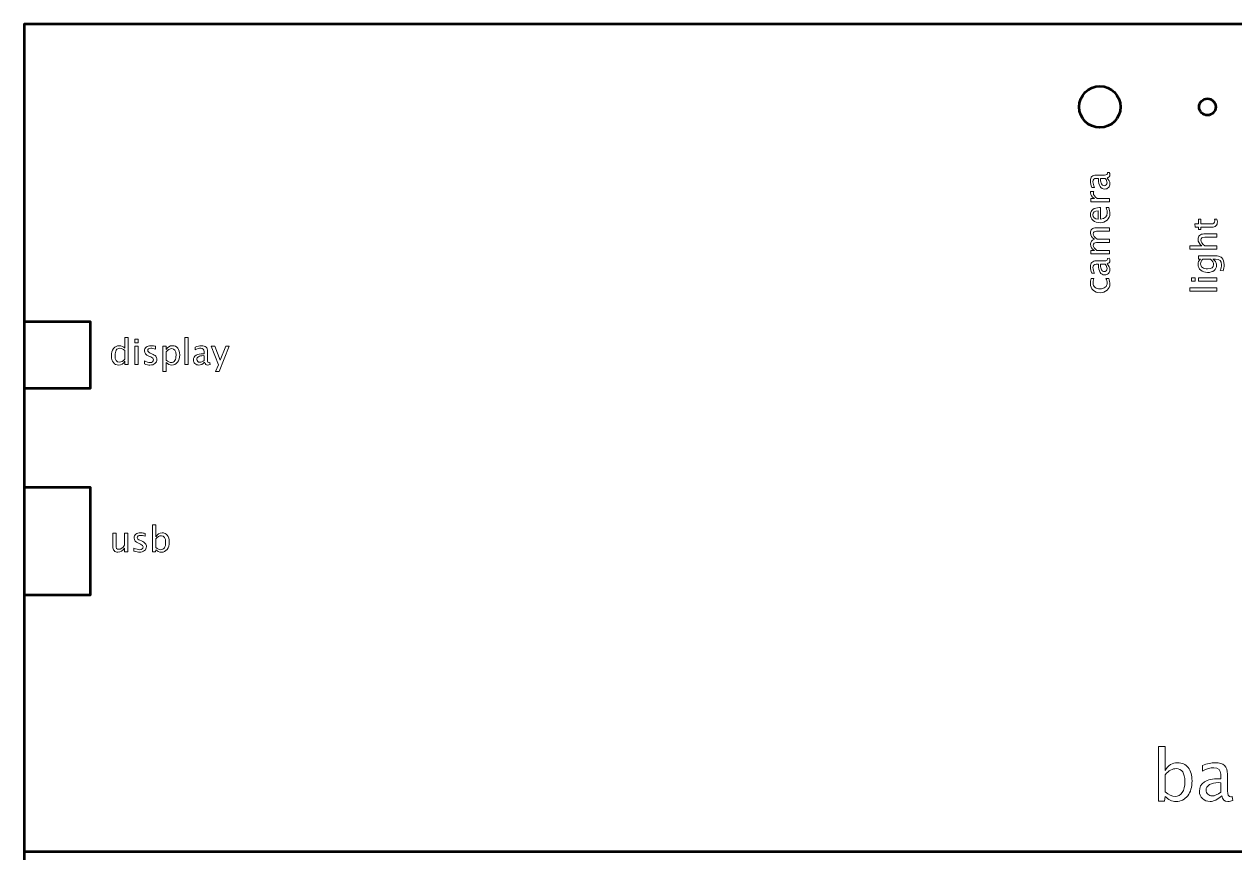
# Model space of a CAD drawing. Header units: centimetres. Extents: x -69 to 69, y -115 to 104.
# Drawn here: x 30.4 to 45.03, y -14.97 to -4.95 of the extents above; entities that cross this region are included whole.
import ezdxf

# ---------------------------------------------------------------- set-up
doc = ezdxf.new("R2010")
doc.units = ezdxf.units.CM
doc.header["$MEASUREMENT"] = 0
doc.layers.add('Layer 1', color=7, linetype='Continuous')

msp = doc.modelspace()

# ---------------------------------------------------------------- linework, layer by layer
at = {"layer": 'Layer 1', "color": 30, "lineweight": 53}
for points in [[(30.4, -25.05), (59.6, -25.05), (59.6, -4.95), (30.4, -4.95), (30.4, -25.05)], [(30.4, -9.35), (31.2, -9.35), (31.2, -8.55), (30.4, -8.55), (30.4, -9.35)], [(30.4, -11.85001), (31.2, -11.85001), (31.2, -10.55001), (30.4, -10.55001), (30.4, -11.85001)]]:
    msp.add_lwpolyline(points, close=True, dxfattribs=at)
for centre, major_axis in [((43.4, -5.95), (0, 0.25)), ((44.7, -5.95), (0, 0.1))]:
    msp.add_ellipse(centre, major_axis=major_axis, ratio=1, dxfattribs=at)
at = {"layer": 'Layer 1', "color": 30, "lineweight": 9}
for points, knots in [([(43.4872, -6.80778), (43.50963, -6.83219), (43.52085, -6.85569), (43.52085, -6.87827), (43.52085, -6.87827), (43.52085, -6.89682), (43.51506, -6.91227), (43.50342, -6.92448), (43.50342, -6.92448), (43.49178, -6.93676), (43.47711, -6.94289), (43.4594, -6.94289), (43.4594, -6.94289), (43.43491, -6.94289), (43.41608, -6.93259), (43.40295, -6.91199), (43.40295, -6.91199), (43.38983, -6.89139), (43.38327, -6.86183), (43.38327, -6.8233), (43.38327, -6.8233), (43.38327, -6.8233), (43.38327, -6.81378), (43.38327, -6.81378), (43.38327, -6.81378), (43.38327, -6.81378), (43.35625, -6.81378), (43.35625, -6.81378), (43.35625, -6.81378), (43.33021, -6.81378), (43.31723, -6.82732), (43.31723, -6.85449), (43.31723, -6.85449), (43.31723, -6.87551), (43.32386, -6.89851), (43.33712, -6.92342), (43.33712, -6.92342), (43.33712, -6.92342), (43.30368, -6.92342), (43.30368, -6.92342), (43.30368, -6.92342), (43.29239, -6.89604), (43.28675, -6.87022), (43.28675, -6.84602), (43.28675, -6.84602), (43.28675, -6.82112), (43.29239, -6.8027), (43.30375, -6.79092), (43.30375, -6.79092), (43.31511, -6.77906), (43.33261, -6.77314), (43.35625, -6.77314), (43.35625, -6.77314), (43.35625, -6.77314), (43.45763, -6.77314), (43.45763, -6.77314), (43.45763, -6.77314), (43.48085, -6.77314), (43.49249, -6.76601), (43.49249, -6.75169), (43.49249, -6.75169), (43.49249, -6.74993), (43.4922, -6.74732), (43.49164, -6.74386), (43.49164, -6.74386), (43.49164, -6.74386), (43.51422, -6.74097), (43.51422, -6.74097), (43.51422, -6.74097), (43.51866, -6.75021), (43.52085, -6.76037), (43.52085, -6.77152), (43.52085, -6.77152), (43.52085, -6.79049), (43.50963, -6.80256), (43.4872, -6.80778)], [0, 0, 0, 0, 0.05, 0.05, 0.05, 0.05, 0.1, 0.1, 0.1, 0.1, 0.15, 0.15, 0.15, 0.15, 0.2, 0.2, 0.2, 0.2, 0.25, 0.25, 0.25, 0.25, 0.3, 0.3, 0.3, 0.3, 0.35, 0.35, 0.35, 0.35, 0.4, 0.4, 0.4, 0.4, 0.45, 0.45, 0.45, 0.45, 0.5, 0.5, 0.5, 0.5, 0.55, 0.55, 0.55, 0.55, 0.6, 0.6, 0.6, 0.6, 0.65, 0.65, 0.65, 0.65, 0.7, 0.7, 0.7, 0.7, 0.75, 0.75, 0.75, 0.75, 0.8, 0.8, 0.8, 0.8, 0.85, 0.85, 0.85, 0.85, 0.9, 0.9, 0.9, 0.9, 1, 1, 1, 1]), ([(43.46504, -6.81378), (43.46504, -6.81378), (43.4074, -6.81378), (43.4074, -6.81378), (43.4074, -6.81378), (43.4074, -6.81378), (43.40697, -6.82683), (43.40697, -6.82683), (43.40697, -6.82683), (43.40697, -6.84941), (43.41114, -6.86761), (43.41946, -6.88151), (43.41946, -6.88151), (43.42786, -6.89534), (43.43894, -6.90225), (43.45276, -6.90225), (43.45276, -6.90225), (43.46243, -6.90225), (43.47069, -6.8988), (43.47739, -6.89195), (43.47739, -6.89195), (43.48409, -6.88504), (43.48741, -6.87664), (43.48741, -6.86669), (43.48741, -6.86669), (43.48741, -6.84976), (43.47993, -6.83212), (43.46504, -6.81378)], [0, 0, 0, 0, 0.125, 0.125, 0.125, 0.125, 0.25, 0.25, 0.25, 0.25, 0.375, 0.375, 0.375, 0.375, 0.5, 0.5, 0.5, 0.5, 0.625, 0.625, 0.625, 0.625, 0.75, 0.75, 0.75, 0.75, 1, 1, 1, 1]), ([(43.51577, -7.09663), (43.51577, -7.09663), (43.29141, -7.09663), (43.29141, -7.09663), (43.29141, -7.09663), (43.29141, -7.09663), (43.29141, -7.05599), (43.29141, -7.05599), (43.29141, -7.05599), (43.29141, -7.05599), (43.33381, -7.05599), (43.33381, -7.05599), (43.33381, -7.05599), (43.30241, -7.03983), (43.28675, -7.01641), (43.28675, -6.98565), (43.28675, -6.98565), (43.28675, -6.98148), (43.2871, -6.97711), (43.28781, -6.97259), (43.28781, -6.97259), (43.28781, -6.97259), (43.32584, -6.97259), (43.32584, -6.97259), (43.32584, -6.97259), (43.32351, -6.97965), (43.32231, -6.98586), (43.32231, -6.99122), (43.32231, -6.99122), (43.32231, -7.01704), (43.33755, -7.03863), (43.3681, -7.05599), (43.3681, -7.05599), (43.3681, -7.05599), (43.51577, -7.05599), (43.51577, -7.05599), (43.51577, -7.05599), (43.51577, -7.05599), (43.51577, -7.09663), (43.51577, -7.09663)], [0, 0, 0, 0, 0.09090909, 0.09090909, 0.09090909, 0.09090909, 0.18181818, 0.18181818, 0.18181818, 0.18181818, 0.27272727, 0.27272727, 0.27272727, 0.27272727, 0.36363636, 0.36363636, 0.36363636, 0.36363636, 0.45454545, 0.45454545, 0.45454545, 0.45454545, 0.54545455, 0.54545455, 0.54545455, 0.54545455, 0.63636364, 0.63636364, 0.63636364, 0.63636364, 0.72727273, 0.72727273, 0.72727273, 0.72727273, 0.81818182, 0.81818182, 0.81818182, 0.81818182, 1, 1, 1, 1]), ([(43.50857, -7.16782), (43.51676, -7.19513), (43.52085, -7.21848), (43.52085, -7.23796), (43.52085, -7.23796), (43.52085, -7.27119), (43.50984, -7.29821), (43.4879, -7.31902), (43.4879, -7.31902), (43.46596, -7.33984), (43.43752, -7.35028), (43.40253, -7.35028), (43.40253, -7.35028), (43.36859, -7.35028), (43.34072, -7.34111), (43.31892, -7.32269), (43.31892, -7.32269), (43.29719, -7.30428), (43.28633, -7.28071), (43.28633, -7.252), (43.28633, -7.252), (43.28633, -7.22483), (43.29599, -7.20381), (43.31532, -7.18899), (43.31532, -7.18899), (43.33466, -7.17417), (43.36203, -7.16677), (43.39752, -7.16677), (43.39752, -7.16677), (43.39752, -7.16677), (43.40994, -7.16698), (43.40994, -7.16698), (43.40994, -7.16698), (43.40994, -7.16698), (43.40994, -7.30879), (43.40994, -7.30879), (43.40994, -7.30879), (43.46356, -7.30287), (43.49037, -7.27669), (43.49037, -7.23034), (43.49037, -7.23034), (43.49037, -7.21333), (43.48557, -7.19252), (43.47598, -7.16782), (43.47598, -7.16782), (43.47598, -7.16782), (43.50857, -7.16782), (43.50857, -7.16782)], [0, 0, 0, 0, 0.07692308, 0.07692308, 0.07692308, 0.07692308, 0.15384615, 0.15384615, 0.15384615, 0.15384615, 0.23076923, 0.23076923, 0.23076923, 0.23076923, 0.30769231, 0.30769231, 0.30769231, 0.30769231, 0.38461538, 0.38461538, 0.38461538, 0.38461538, 0.46153846, 0.46153846, 0.46153846, 0.46153846, 0.53846154, 0.53846154, 0.53846154, 0.53846154, 0.61538462, 0.61538462, 0.61538462, 0.61538462, 0.69230769, 0.69230769, 0.69230769, 0.69230769, 0.76923077, 0.76923077, 0.76923077, 0.76923077, 0.84615385, 0.84615385, 0.84615385, 0.84615385, 1, 1, 1, 1]), ([(43.37946, -7.30668), (43.37946, -7.30668), (43.37946, -7.20762), (43.37946, -7.20762), (43.37946, -7.20762), (43.33769, -7.20762), (43.3168, -7.22321), (43.3168, -7.25433), (43.3168, -7.25433), (43.3168, -7.28565), (43.33769, -7.30308), (43.37946, -7.30668)], [0, 0, 0, 0, 0.25, 0.25, 0.25, 0.25, 0.5, 0.5, 0.5, 0.5, 1, 1, 1, 1]), ([(44.8157, -7.30661), (44.81916, -7.31917), (44.82085, -7.33011), (44.82085, -7.33935), (44.82085, -7.33935), (44.82085, -7.36009), (44.81492, -7.37625), (44.80307, -7.38782), (44.80307, -7.38782), (44.79122, -7.39946), (44.77478, -7.40525), (44.75368, -7.40525), (44.75368, -7.40525), (44.75368, -7.40525), (44.62188, -7.40525), (44.62188, -7.40525), (44.62188, -7.40525), (44.62188, -7.40525), (44.62188, -7.43333), (44.62188, -7.43333), (44.62188, -7.43333), (44.62188, -7.43333), (44.59141, -7.43333), (44.59141, -7.43333), (44.59141, -7.43333), (44.59141, -7.43333), (44.59141, -7.40525), (44.59141, -7.40525), (44.59141, -7.40525), (44.59141, -7.40525), (44.55084, -7.40525), (44.55084, -7.40525), (44.55084, -7.40525), (44.55084, -7.40525), (44.54696, -7.36461), (44.54696, -7.36461), (44.54696, -7.36461), (44.54696, -7.36461), (44.59141, -7.36461), (44.59141, -7.36461), (44.59141, -7.36461), (44.59141, -7.36461), (44.59141, -7.30576), (44.59141, -7.30576), (44.59141, -7.30576), (44.59141, -7.30576), (44.62188, -7.30576), (44.62188, -7.30576), (44.62188, -7.30576), (44.62188, -7.30576), (44.62188, -7.36461), (44.62188, -7.36461), (44.62188, -7.36461), (44.62188, -7.36461), (44.74634, -7.36461), (44.74634, -7.36461), (44.74634, -7.36461), (44.77569, -7.36461), (44.79037, -7.35184), (44.79037, -7.32637), (44.79037, -7.32637), (44.79037, -7.32093), (44.78945, -7.31437), (44.78769, -7.30661), (44.78769, -7.30661), (44.78769, -7.30661), (44.8157, -7.30661), (44.8157, -7.30661)], [0, 0, 0, 0, 0.05555556, 0.05555556, 0.05555556, 0.05555556, 0.11111111, 0.11111111, 0.11111111, 0.11111111, 0.16666667, 0.16666667, 0.16666667, 0.16666667, 0.22222222, 0.22222222, 0.22222222, 0.22222222, 0.27777778, 0.27777778, 0.27777778, 0.27777778, 0.33333333, 0.33333333, 0.33333333, 0.33333333, 0.38888889, 0.38888889, 0.38888889, 0.38888889, 0.44444444, 0.44444444, 0.44444444, 0.44444444, 0.5, 0.5, 0.5, 0.5, 0.55555556, 0.55555556, 0.55555556, 0.55555556, 0.61111111, 0.61111111, 0.61111111, 0.61111111, 0.66666667, 0.66666667, 0.66666667, 0.66666667, 0.72222222, 0.72222222, 0.72222222, 0.72222222, 0.77777778, 0.77777778, 0.77777778, 0.77777778, 0.83333333, 0.83333333, 0.83333333, 0.83333333, 0.88888889, 0.88888889, 0.88888889, 0.88888889, 1, 1, 1, 1]), ([(43.51577, -7.72775), (43.51577, -7.72775), (43.29141, -7.72775), (43.29141, -7.72775), (43.29141, -7.72775), (43.29141, -7.72775), (43.29141, -7.68711), (43.29141, -7.68711), (43.29141, -7.68711), (43.29141, -7.68711), (43.33381, -7.68711), (43.33381, -7.68711), (43.33381, -7.68711), (43.30241, -7.66728), (43.28675, -7.64188), (43.28675, -7.61077), (43.28675, -7.61077), (43.28675, -7.58078), (43.30241, -7.56039), (43.33381, -7.54953), (43.33381, -7.54953), (43.30213, -7.53027), (43.28633, -7.50515), (43.28633, -7.47432), (43.28633, -7.47432), (43.28633, -7.45463), (43.29211, -7.43932), (43.30375, -7.42839), (43.30375, -7.42839), (43.31539, -7.41745), (43.33169, -7.41195), (43.35265, -7.41195), (43.35265, -7.41195), (43.35265, -7.41195), (43.51577, -7.41195), (43.51577, -7.41195), (43.51577, -7.41195), (43.51577, -7.41195), (43.51577, -7.45259), (43.51577, -7.45259), (43.51577, -7.45259), (43.51577, -7.45259), (43.35935, -7.45259), (43.35935, -7.45259), (43.35935, -7.45259), (43.33381, -7.45259), (43.32104, -7.46275), (43.32104, -7.48307), (43.32104, -7.48307), (43.32104, -7.50416), (43.33593, -7.52632), (43.36577, -7.54953), (43.36577, -7.54953), (43.36577, -7.54953), (43.51577, -7.54953), (43.51577, -7.54953), (43.51577, -7.54953), (43.51577, -7.54953), (43.51577, -7.59017), (43.51577, -7.59017), (43.51577, -7.59017), (43.51577, -7.59017), (43.35921, -7.59017), (43.35921, -7.59017), (43.35921, -7.59017), (43.33346, -7.59017), (43.32061, -7.60047), (43.32061, -7.62114), (43.32061, -7.62114), (43.32061, -7.64167), (43.33557, -7.66369), (43.36556, -7.68711), (43.36556, -7.68711), (43.36556, -7.68711), (43.51577, -7.68711), (43.51577, -7.68711), (43.51577, -7.68711), (43.51577, -7.68711), (43.51577, -7.72775), (43.51577, -7.72775)], [0, 0, 0, 0, 0.04761905, 0.04761905, 0.04761905, 0.04761905, 0.0952381, 0.0952381, 0.0952381, 0.0952381, 0.14285714, 0.14285714, 0.14285714, 0.14285714, 0.19047619, 0.19047619, 0.19047619, 0.19047619, 0.23809524, 0.23809524, 0.23809524, 0.23809524, 0.28571429, 0.28571429, 0.28571429, 0.28571429, 0.33333333, 0.33333333, 0.33333333, 0.33333333, 0.38095238, 0.38095238, 0.38095238, 0.38095238, 0.42857143, 0.42857143, 0.42857143, 0.42857143, 0.47619048, 0.47619048, 0.47619048, 0.47619048, 0.52380952, 0.52380952, 0.52380952, 0.52380952, 0.57142857, 0.57142857, 0.57142857, 0.57142857, 0.61904762, 0.61904762, 0.61904762, 0.61904762, 0.66666667, 0.66666667, 0.66666667, 0.66666667, 0.71428571, 0.71428571, 0.71428571, 0.71428571, 0.76190476, 0.76190476, 0.76190476, 0.76190476, 0.80952381, 0.80952381, 0.80952381, 0.80952381, 0.85714286, 0.85714286, 0.85714286, 0.85714286, 0.9047619, 0.9047619, 0.9047619, 0.9047619, 1, 1, 1, 1]), ([(44.81577, -7.66969), (44.81577, -7.66969), (44.48938, -7.66969), (44.48938, -7.66969), (44.48938, -7.66969), (44.48938, -7.66969), (44.48938, -7.62905), (44.48938, -7.62905), (44.48938, -7.62905), (44.48938, -7.62905), (44.63381, -7.62905), (44.63381, -7.62905), (44.63381, -7.62905), (44.60241, -7.60753), (44.58675, -7.58114), (44.58675, -7.54996), (44.58675, -7.54996), (44.58675, -7.53034), (44.59289, -7.51475), (44.60523, -7.50325), (44.60523, -7.50325), (44.61751, -7.49175), (44.63409, -7.48597), (44.65483, -7.48597), (44.65483, -7.48597), (44.65483, -7.48597), (44.81577, -7.48597), (44.81577, -7.48597), (44.81577, -7.48597), (44.81577, -7.48597), (44.81577, -7.5266), (44.81577, -7.5266), (44.81577, -7.5266), (44.81577, -7.5266), (44.6681, -7.5266), (44.6681, -7.5266), (44.6681, -7.5266), (44.65145, -7.5266), (44.63959, -7.52907), (44.63254, -7.53394), (44.63254, -7.53394), (44.62541, -7.53888), (44.62188, -7.547), (44.62188, -7.55835), (44.62188, -7.55835), (44.62188, -7.58333), (44.63818, -7.6069), (44.67078, -7.62905), (44.67078, -7.62905), (44.67078, -7.62905), (44.81577, -7.62905), (44.81577, -7.62905), (44.81577, -7.62905), (44.81577, -7.62905), (44.81577, -7.66969), (44.81577, -7.66969)], [0, 0, 0, 0, 0.06666667, 0.06666667, 0.06666667, 0.06666667, 0.13333333, 0.13333333, 0.13333333, 0.13333333, 0.2, 0.2, 0.2, 0.2, 0.26666667, 0.26666667, 0.26666667, 0.26666667, 0.33333333, 0.33333333, 0.33333333, 0.33333333, 0.4, 0.4, 0.4, 0.4, 0.46666667, 0.46666667, 0.46666667, 0.46666667, 0.53333333, 0.53333333, 0.53333333, 0.53333333, 0.6, 0.6, 0.6, 0.6, 0.66666667, 0.66666667, 0.66666667, 0.66666667, 0.73333333, 0.73333333, 0.73333333, 0.73333333, 0.8, 0.8, 0.8, 0.8, 0.86666667, 0.86666667, 0.86666667, 0.86666667, 1, 1, 1, 1]), ([(44.89028, -7.93279), (44.89028, -7.93279), (44.85514, -7.928), (44.85514, -7.928), (44.85514, -7.928), (44.86615, -7.90443), (44.87165, -7.88108), (44.87165, -7.85801), (44.87165, -7.85801), (44.87165, -7.81222), (44.84738, -7.78928), (44.79891, -7.78928), (44.79891, -7.78928), (44.79891, -7.78928), (44.76363, -7.78928), (44.76363, -7.78928), (44.76363, -7.78928), (44.77852, -7.79634), (44.79009, -7.80636), (44.79834, -7.81941), (44.79834, -7.81941), (44.8066, -7.83246), (44.81069, -7.847), (44.81069, -7.86301), (44.81069, -7.86301), (44.81069, -7.89018), (44.80095, -7.9117), (44.78148, -7.92757), (44.78148, -7.92757), (44.76201, -7.94345), (44.73562, -7.95142), (44.70232, -7.95142), (44.70232, -7.95142), (44.66824, -7.95142), (44.64044, -7.94239), (44.61892, -7.92433), (44.61892, -7.92433), (44.59747, -7.90619), (44.58675, -7.88284), (44.58675, -7.85412), (44.58675, -7.85412), (44.58675, -7.82901), (44.59691, -7.80735), (44.6173, -7.78928), (44.6173, -7.78928), (44.6173, -7.78928), (44.59141, -7.78928), (44.59141, -7.78928), (44.59141, -7.78928), (44.59141, -7.78928), (44.59141, -7.74865), (44.59141, -7.74865), (44.59141, -7.74865), (44.59141, -7.74865), (44.75453, -7.74865), (44.75453, -7.74865), (44.75453, -7.74865), (44.78959, -7.74865), (44.81556, -7.75048), (44.83242, -7.75415), (44.83242, -7.75415), (44.84928, -7.75775), (44.86311, -7.76466), (44.87384, -7.77468), (44.87384, -7.77468), (44.89267, -7.79246), (44.90213, -7.82026), (44.90213, -7.85801), (44.90213, -7.85801), (44.90213, -7.8839), (44.89818, -7.9088), (44.89028, -7.93279)], [0, 0, 0, 0, 0.05263158, 0.05263158, 0.05263158, 0.05263158, 0.10526316, 0.10526316, 0.10526316, 0.10526316, 0.15789474, 0.15789474, 0.15789474, 0.15789474, 0.21052632, 0.21052632, 0.21052632, 0.21052632, 0.26315789, 0.26315789, 0.26315789, 0.26315789, 0.31578947, 0.31578947, 0.31578947, 0.31578947, 0.36842105, 0.36842105, 0.36842105, 0.36842105, 0.42105263, 0.42105263, 0.42105263, 0.42105263, 0.47368421, 0.47368421, 0.47368421, 0.47368421, 0.52631579, 0.52631579, 0.52631579, 0.52631579, 0.57894737, 0.57894737, 0.57894737, 0.57894737, 0.63157895, 0.63157895, 0.63157895, 0.63157895, 0.68421053, 0.68421053, 0.68421053, 0.68421053, 0.73684211, 0.73684211, 0.73684211, 0.73684211, 0.78947368, 0.78947368, 0.78947368, 0.78947368, 0.84210526, 0.84210526, 0.84210526, 0.84210526, 0.89473684, 0.89473684, 0.89473684, 0.89473684, 1, 1, 1, 1]), ([(43.4872, -7.84586), (43.50963, -7.87027), (43.52085, -7.89377), (43.52085, -7.91635), (43.52085, -7.91635), (43.52085, -7.9349), (43.51506, -7.95035), (43.50342, -7.96256), (43.50342, -7.96256), (43.49178, -7.97484), (43.47711, -7.98097), (43.4594, -7.98097), (43.4594, -7.98097), (43.43491, -7.98097), (43.41608, -7.97067), (43.40295, -7.95007), (43.40295, -7.95007), (43.38983, -7.92947), (43.38327, -7.89991), (43.38327, -7.86138), (43.38327, -7.86138), (43.38327, -7.86138), (43.38327, -7.85186), (43.38327, -7.85186), (43.38327, -7.85186), (43.38327, -7.85186), (43.35625, -7.85186), (43.35625, -7.85186), (43.35625, -7.85186), (43.33021, -7.85186), (43.31723, -7.8654), (43.31723, -7.89257), (43.31723, -7.89257), (43.31723, -7.91359), (43.32386, -7.93659), (43.33712, -7.9615), (43.33712, -7.9615), (43.33712, -7.9615), (43.30368, -7.9615), (43.30368, -7.9615), (43.30368, -7.9615), (43.29239, -7.93412), (43.28675, -7.9083), (43.28675, -7.8841), (43.28675, -7.8841), (43.28675, -7.8592), (43.29239, -7.84078), (43.30375, -7.829), (43.30375, -7.829), (43.31511, -7.81714), (43.33261, -7.81122), (43.35625, -7.81122), (43.35625, -7.81122), (43.35625, -7.81122), (43.45763, -7.81122), (43.45763, -7.81122), (43.45763, -7.81122), (43.48085, -7.81122), (43.49249, -7.80409), (43.49249, -7.78977), (43.49249, -7.78977), (43.49249, -7.78801), (43.4922, -7.7854), (43.49164, -7.78194), (43.49164, -7.78194), (43.49164, -7.78194), (43.51422, -7.77905), (43.51422, -7.77905), (43.51422, -7.77905), (43.51866, -7.78829), (43.52085, -7.79845), (43.52085, -7.8096), (43.52085, -7.8096), (43.52085, -7.82857), (43.50963, -7.84064), (43.4872, -7.84586)], [0, 0, 0, 0, 0.05, 0.05, 0.05, 0.05, 0.1, 0.1, 0.1, 0.1, 0.15, 0.15, 0.15, 0.15, 0.2, 0.2, 0.2, 0.2, 0.25, 0.25, 0.25, 0.25, 0.3, 0.3, 0.3, 0.3, 0.35, 0.35, 0.35, 0.35, 0.4, 0.4, 0.4, 0.4, 0.45, 0.45, 0.45, 0.45, 0.5, 0.5, 0.5, 0.5, 0.55, 0.55, 0.55, 0.55, 0.6, 0.6, 0.6, 0.6, 0.65, 0.65, 0.65, 0.65, 0.7, 0.7, 0.7, 0.7, 0.75, 0.75, 0.75, 0.75, 0.8, 0.8, 0.8, 0.8, 0.85, 0.85, 0.85, 0.85, 0.9, 0.9, 0.9, 0.9, 1, 1, 1, 1]), ([(43.46504, -7.85186), (43.46504, -7.85186), (43.4074, -7.85186), (43.4074, -7.85186), (43.4074, -7.85186), (43.4074, -7.85186), (43.40697, -7.86491), (43.40697, -7.86491), (43.40697, -7.86491), (43.40697, -7.88749), (43.41114, -7.90569), (43.41946, -7.91959), (43.41946, -7.91959), (43.42786, -7.93342), (43.43894, -7.94033), (43.45276, -7.94033), (43.45276, -7.94033), (43.46243, -7.94033), (43.47069, -7.93688), (43.47739, -7.93003), (43.47739, -7.93003), (43.48409, -7.92312), (43.48741, -7.91472), (43.48741, -7.90477), (43.48741, -7.90477), (43.48741, -7.88784), (43.47993, -7.8702), (43.46504, -7.85186)], [0, 0, 0, 0, 0.125, 0.125, 0.125, 0.125, 0.25, 0.25, 0.25, 0.25, 0.375, 0.375, 0.375, 0.375, 0.5, 0.5, 0.5, 0.5, 0.625, 0.625, 0.625, 0.625, 0.75, 0.75, 0.75, 0.75, 1, 1, 1, 1]), ([(44.73816, -7.78928), (44.73816, -7.78928), (44.6451, -7.78928), (44.6451, -7.78928), (44.6451, -7.78928), (44.62654, -7.80721), (44.61723, -7.82675), (44.61723, -7.84785), (44.61723, -7.84785), (44.61723, -7.86661), (44.62471, -7.88129), (44.63974, -7.89187), (44.63974, -7.89187), (44.65469, -7.90253), (44.67551, -7.90782), (44.70204, -7.90782), (44.70204, -7.90782), (44.75079, -7.90782), (44.77513, -7.89053), (44.77513, -7.85589), (44.77513, -7.85589), (44.77513, -7.83232), (44.76278, -7.8101), (44.73816, -7.78928)], [0, 0, 0, 0, 0.14285714, 0.14285714, 0.14285714, 0.14285714, 0.28571429, 0.28571429, 0.28571429, 0.28571429, 0.42857143, 0.42857143, 0.42857143, 0.42857143, 0.57142857, 0.57142857, 0.57142857, 0.57142857, 0.71428571, 0.71428571, 0.71428571, 0.71428571, 1, 1, 1, 1]), ([(43.509, -8.02253), (43.5169, -8.04885), (43.52085, -8.07157), (43.52085, -8.09069), (43.52085, -8.09069), (43.52085, -8.12103), (43.50963, -8.14615), (43.48727, -8.16611), (43.48727, -8.16611), (43.46483, -8.18608), (43.43654, -8.1961), (43.40246, -8.1961), (43.40246, -8.1961), (43.36605, -8.1961), (43.33762, -8.18622), (43.3173, -8.16647), (43.3173, -8.16647), (43.29691, -8.14671), (43.28675, -8.11912), (43.28675, -8.08371), (43.28675, -8.08371), (43.28675, -8.06628), (43.28915, -8.04666), (43.29395, -8.02507), (43.29395, -8.02507), (43.29395, -8.02507), (43.32823, -8.02507), (43.32823, -8.02507), (43.32823, -8.02507), (43.32146, -8.04801), (43.31807, -8.0667), (43.31807, -8.0811), (43.31807, -8.0811), (43.31807, -8.10198), (43.32591, -8.1187), (43.3415, -8.13119), (43.3415, -8.13119), (43.35709, -8.14368), (43.37791, -8.14996), (43.40387, -8.14996), (43.40387, -8.14996), (43.42906, -8.14996), (43.44938, -8.14347), (43.46497, -8.13055), (43.46497, -8.13055), (43.48049, -8.11764), (43.48825, -8.10078), (43.48825, -8.07983), (43.48825, -8.07983), (43.48825, -8.06127), (43.48346, -8.04222), (43.47386, -8.02253), (43.47386, -8.02253), (43.47386, -8.02253), (43.509, -8.02253), (43.509, -8.02253)], [0, 0, 0, 0, 0.06666667, 0.06666667, 0.06666667, 0.06666667, 0.13333333, 0.13333333, 0.13333333, 0.13333333, 0.2, 0.2, 0.2, 0.2, 0.26666667, 0.26666667, 0.26666667, 0.26666667, 0.33333333, 0.33333333, 0.33333333, 0.33333333, 0.4, 0.4, 0.4, 0.4, 0.46666667, 0.46666667, 0.46666667, 0.46666667, 0.53333333, 0.53333333, 0.53333333, 0.53333333, 0.6, 0.6, 0.6, 0.6, 0.66666667, 0.66666667, 0.66666667, 0.66666667, 0.73333333, 0.73333333, 0.73333333, 0.73333333, 0.8, 0.8, 0.8, 0.8, 0.86666667, 0.86666667, 0.86666667, 0.86666667, 1, 1, 1, 1]), ([(44.55034, -8.05598), (44.55034, -8.05598), (44.5097, -8.05598), (44.5097, -8.05598), (44.5097, -8.05598), (44.5097, -8.05598), (44.5097, -8.01534), (44.5097, -8.01534), (44.5097, -8.01534), (44.5097, -8.01534), (44.55034, -8.01534), (44.55034, -8.01534), (44.55034, -8.01534), (44.55034, -8.01534), (44.55034, -8.05598), (44.55034, -8.05598)], [0, 0, 0, 0, 0.2, 0.2, 0.2, 0.2, 0.4, 0.4, 0.4, 0.4, 0.6, 0.6, 0.6, 0.6, 1, 1, 1, 1]), ([(44.81577, -8.05598), (44.81577, -8.05598), (44.59141, -8.05598), (44.59141, -8.05598), (44.59141, -8.05598), (44.59141, -8.05598), (44.59141, -8.01534), (44.59141, -8.01534), (44.59141, -8.01534), (44.59141, -8.01534), (44.81577, -8.01534), (44.81577, -8.01534), (44.81577, -8.01534), (44.81577, -8.01534), (44.81577, -8.05598), (44.81577, -8.05598)], [0, 0, 0, 0, 0.2, 0.2, 0.2, 0.2, 0.4, 0.4, 0.4, 0.4, 0.6, 0.6, 0.6, 0.6, 1, 1, 1, 1]), ([(44.81577, -8.17832), (44.81577, -8.17832), (44.48938, -8.17832), (44.48938, -8.17832), (44.48938, -8.17832), (44.48938, -8.17832), (44.48938, -8.13768), (44.48938, -8.13768), (44.48938, -8.13768), (44.48938, -8.13768), (44.81577, -8.13768), (44.81577, -8.13768), (44.81577, -8.13768), (44.81577, -8.13768), (44.81577, -8.17832), (44.81577, -8.17832)], [0, 0, 0, 0, 0.2, 0.2, 0.2, 0.2, 0.4, 0.4, 0.4, 0.4, 0.6, 0.6, 0.6, 0.6, 1, 1, 1, 1]), ([(31.61603, -9.06578), (31.61603, -9.06578), (31.61603, -9.02366), (31.61603, -9.02366), (31.61603, -9.02366), (31.59944, -9.05513), (31.57447, -9.07086), (31.5411, -9.07086), (31.5411, -9.07086), (31.514, -9.07086), (31.4927, -9.06105), (31.47717, -9.04137), (31.47717, -9.04137), (31.46165, -9.02168), (31.45389, -8.9948), (31.45389, -8.96072), (31.45389, -8.96072), (31.45389, -8.92347), (31.46271, -8.89348), (31.48028, -8.87077), (31.48028, -8.87077), (31.49792, -8.84812), (31.52106, -8.83676), (31.54977, -8.83676), (31.54977, -8.83676), (31.57637, -8.83676), (31.59853, -8.84692), (31.61603, -8.86731), (31.61603, -8.86731), (31.61603, -8.86731), (31.61603, -8.73939), (31.61603, -8.73939), (31.61603, -8.73939), (31.61603, -8.73939), (31.65666, -8.73939), (31.65666, -8.73939), (31.65666, -8.73939), (31.65666, -8.73939), (31.65666, -9.06578), (31.65666, -9.06578), (31.65666, -9.06578), (31.65666, -9.06578), (31.61603, -9.06578), (31.61603, -9.06578)], [0, 0, 0, 0, 0.08333333, 0.08333333, 0.08333333, 0.08333333, 0.16666667, 0.16666667, 0.16666667, 0.16666667, 0.25, 0.25, 0.25, 0.25, 0.33333333, 0.33333333, 0.33333333, 0.33333333, 0.41666667, 0.41666667, 0.41666667, 0.41666667, 0.5, 0.5, 0.5, 0.5, 0.58333333, 0.58333333, 0.58333333, 0.58333333, 0.66666667, 0.66666667, 0.66666667, 0.66666667, 0.75, 0.75, 0.75, 0.75, 0.83333333, 0.83333333, 0.83333333, 0.83333333, 1, 1, 1, 1]), ([(31.73809, -8.80035), (31.73809, -8.80035), (31.73809, -8.75971), (31.73809, -8.75971), (31.73809, -8.75971), (31.73809, -8.75971), (31.77873, -8.75971), (31.77873, -8.75971), (31.77873, -8.75971), (31.77873, -8.75971), (31.77873, -8.80035), (31.77873, -8.80035), (31.77873, -8.80035), (31.77873, -8.80035), (31.73809, -8.80035), (31.73809, -8.80035)], [0, 0, 0, 0, 0.2, 0.2, 0.2, 0.2, 0.4, 0.4, 0.4, 0.4, 0.6, 0.6, 0.6, 0.6, 1, 1, 1, 1]), ([(32.34268, -9.06578), (32.34268, -9.06578), (32.34268, -8.73939), (32.34268, -8.73939), (32.34268, -8.73939), (32.34268, -8.73939), (32.38332, -8.73939), (32.38332, -8.73939), (32.38332, -8.73939), (32.38332, -8.73939), (32.38332, -9.06578), (32.38332, -9.06578), (32.38332, -9.06578), (32.38332, -9.06578), (32.34268, -9.06578), (32.34268, -9.06578)], [0, 0, 0, 0, 0.2, 0.2, 0.2, 0.2, 0.4, 0.4, 0.4, 0.4, 0.6, 0.6, 0.6, 0.6, 1, 1, 1, 1]), ([(31.61603, -8.89511), (31.59493, -8.87655), (31.57496, -8.86724), (31.55605, -8.86724), (31.55605, -8.86724), (31.53743, -8.86724), (31.52303, -8.875), (31.5128, -8.89059), (31.5128, -8.89059), (31.50257, -8.90611), (31.49749, -8.92813), (31.49749, -8.95663), (31.49749, -8.95663), (31.49749, -9.00905), (31.51485, -9.0353), (31.54963, -9.0353), (31.54963, -9.0353), (31.57221, -9.0353), (31.59436, -9.02295), (31.61603, -8.99833), (31.61603, -8.99833), (31.61603, -8.99833), (31.61603, -8.89511), (31.61603, -8.89511)], [0, 0, 0, 0, 0.14285714, 0.14285714, 0.14285714, 0.14285714, 0.28571429, 0.28571429, 0.28571429, 0.28571429, 0.42857143, 0.42857143, 0.42857143, 0.42857143, 0.57142857, 0.57142857, 0.57142857, 0.57142857, 0.71428571, 0.71428571, 0.71428571, 0.71428571, 1, 1, 1, 1]), ([(31.73809, -9.06578), (31.73809, -9.06578), (31.73809, -8.84142), (31.73809, -8.84142), (31.73809, -8.84142), (31.73809, -8.84142), (31.77873, -8.84142), (31.77873, -8.84142), (31.77873, -8.84142), (31.77873, -8.84142), (31.77873, -9.06578), (31.77873, -9.06578), (31.77873, -9.06578), (31.77873, -9.06578), (31.73809, -9.06578), (31.73809, -9.06578)], [0, 0, 0, 0, 0.2, 0.2, 0.2, 0.2, 0.4, 0.4, 0.4, 0.4, 0.6, 0.6, 0.6, 0.6, 1, 1, 1, 1]), ([(31.85239, -9.05774), (31.85239, -9.05774), (31.85239, -9.02048), (31.85239, -9.02048), (31.85239, -9.02048), (31.87899, -9.03375), (31.90206, -9.04038), (31.92174, -9.04038), (31.92174, -9.04038), (31.93345, -9.04038), (31.94319, -9.03721), (31.95088, -9.03086), (31.95088, -9.03086), (31.95857, -9.02458), (31.96245, -9.01667), (31.96245, -9.00715), (31.96245, -9.00715), (31.96245, -8.99325), (31.95166, -8.98175), (31.93007, -8.97265), (31.93007, -8.97265), (31.93007, -8.97265), (31.90629, -8.96256), (31.90629, -8.96256), (31.90629, -8.96256), (31.87122, -8.94802), (31.85366, -8.927), (31.85366, -8.89969), (31.85366, -8.89969), (31.85366, -8.88015), (31.86057, -8.86477), (31.8744, -8.85355), (31.8744, -8.85355), (31.88823, -8.84233), (31.90721, -8.83676), (31.93127, -8.83676), (31.93127, -8.83676), (31.94376, -8.83676), (31.95928, -8.83845), (31.97769, -8.84191), (31.97769, -8.84191), (31.97769, -8.84191), (31.98616, -8.84353), (31.98616, -8.84353), (31.98616, -8.84353), (31.98616, -8.84353), (31.98616, -8.8774), (31.98616, -8.8774), (31.98616, -8.8774), (31.96351, -8.87062), (31.94545, -8.86724), (31.93197, -8.86724), (31.93197, -8.86724), (31.92012, -8.86724), (31.91074, -8.86985), (31.90361, -8.875), (31.90361, -8.875), (31.89655, -8.88015), (31.89303, -8.88706), (31.89303, -8.89574), (31.89303, -8.89574), (31.89303, -8.90795), (31.9029, -8.91832), (31.92273, -8.92672), (31.92273, -8.92672), (31.92273, -8.92672), (31.94227, -8.93497), (31.94227, -8.93497), (31.94227, -8.93497), (31.96443, -8.94428), (31.98009, -8.95416), (31.98926, -8.96453), (31.98926, -8.96453), (31.99851, -8.97491), (32.00309, -8.98789), (32.00309, -9.00341), (32.00309, -9.00341), (32.00309, -9.02309), (31.99533, -9.03925), (31.97974, -9.05188), (31.97974, -9.05188), (31.96422, -9.06451), (31.94432, -9.07086), (31.92012, -9.07086), (31.92012, -9.07086), (31.90149, -9.07086), (31.87899, -9.06649), (31.85239, -9.05774)], [0, 0, 0, 0, 0.04347826, 0.04347826, 0.04347826, 0.04347826, 0.08695652, 0.08695652, 0.08695652, 0.08695652, 0.13043478, 0.13043478, 0.13043478, 0.13043478, 0.17391304, 0.17391304, 0.17391304, 0.17391304, 0.2173913, 0.2173913, 0.2173913, 0.2173913, 0.26086957, 0.26086957, 0.26086957, 0.26086957, 0.30434783, 0.30434783, 0.30434783, 0.30434783, 0.34782609, 0.34782609, 0.34782609, 0.34782609, 0.39130435, 0.39130435, 0.39130435, 0.39130435, 0.43478261, 0.43478261, 0.43478261, 0.43478261, 0.47826087, 0.47826087, 0.47826087, 0.47826087, 0.52173913, 0.52173913, 0.52173913, 0.52173913, 0.56521739, 0.56521739, 0.56521739, 0.56521739, 0.60869565, 0.60869565, 0.60869565, 0.60869565, 0.65217391, 0.65217391, 0.65217391, 0.65217391, 0.69565217, 0.69565217, 0.69565217, 0.69565217, 0.73913043, 0.73913043, 0.73913043, 0.73913043, 0.7826087, 0.7826087, 0.7826087, 0.7826087, 0.82608696, 0.82608696, 0.82608696, 0.82608696, 0.86956522, 0.86956522, 0.86956522, 0.86956522, 0.91304348, 0.91304348, 0.91304348, 0.91304348, 1, 1, 1, 1]), ([(32.07626, -9.14748), (32.07626, -9.14748), (32.07626, -8.84142), (32.07626, -8.84142), (32.07626, -8.84142), (32.07626, -8.84142), (32.1169, -8.84142), (32.1169, -8.84142), (32.1169, -8.84142), (32.1169, -8.84142), (32.1169, -8.88382), (32.1169, -8.88382), (32.1169, -8.88382), (32.13355, -8.85242), (32.1586, -8.83676), (32.19197, -8.83676), (32.19197, -8.83676), (32.21899, -8.83676), (32.24023, -8.84657), (32.25575, -8.86625), (32.25575, -8.86625), (32.27127, -8.88594), (32.27903, -8.91282), (32.27903, -8.94689), (32.27903, -8.94689), (32.27903, -8.98401), (32.27022, -9.01399), (32.25265, -9.03671), (32.25265, -9.03671), (32.23508, -9.0595), (32.21194, -9.07086), (32.18329, -9.07086), (32.18329, -9.07086), (32.15669, -9.07086), (32.13454, -9.0607), (32.1169, -9.04031), (32.1169, -9.04031), (32.1169, -9.04031), (32.1169, -9.14748), (32.1169, -9.14748), (32.1169, -9.14748), (32.1169, -9.14748), (32.07626, -9.14748), (32.07626, -9.14748)], [0, 0, 0, 0, 0.08333333, 0.08333333, 0.08333333, 0.08333333, 0.16666667, 0.16666667, 0.16666667, 0.16666667, 0.25, 0.25, 0.25, 0.25, 0.33333333, 0.33333333, 0.33333333, 0.33333333, 0.41666667, 0.41666667, 0.41666667, 0.41666667, 0.5, 0.5, 0.5, 0.5, 0.58333333, 0.58333333, 0.58333333, 0.58333333, 0.66666667, 0.66666667, 0.66666667, 0.66666667, 0.75, 0.75, 0.75, 0.75, 0.83333333, 0.83333333, 0.83333333, 0.83333333, 1, 1, 1, 1]), ([(32.1169, -9.0123), (32.13785, -9.031), (32.15782, -9.04038), (32.1768, -9.04038), (32.1768, -9.04038), (32.1955, -9.04038), (32.20996, -9.03255), (32.22012, -9.01696), (32.22012, -9.01696), (32.23035, -9.00136), (32.23543, -8.97942), (32.23543, -8.95106), (32.23543, -8.95106), (32.23543, -8.89856), (32.21808, -8.87232), (32.18336, -8.87232), (32.18336, -8.87232), (32.16064, -8.87232), (32.13849, -8.88459), (32.1169, -8.90922), (32.1169, -8.90922), (32.1169, -8.90922), (32.1169, -9.0123), (32.1169, -9.0123)], [0, 0, 0, 0, 0.14285714, 0.14285714, 0.14285714, 0.14285714, 0.28571429, 0.28571429, 0.28571429, 0.28571429, 0.42857143, 0.42857143, 0.42857143, 0.42857143, 0.57142857, 0.57142857, 0.57142857, 0.57142857, 0.71428571, 0.71428571, 0.71428571, 0.71428571, 1, 1, 1, 1]), ([(32.58066, -9.03721), (32.55625, -9.05964), (32.53275, -9.07086), (32.51017, -9.07086), (32.51017, -9.07086), (32.49162, -9.07086), (32.47617, -9.06507), (32.46396, -9.05343), (32.46396, -9.05343), (32.45168, -9.04179), (32.44555, -9.02712), (32.44555, -9.00941), (32.44555, -9.00941), (32.44555, -8.98492), (32.45585, -8.96609), (32.47645, -8.95296), (32.47645, -8.95296), (32.49705, -8.93984), (32.52661, -8.93328), (32.56514, -8.93328), (32.56514, -8.93328), (32.56514, -8.93328), (32.57466, -8.93328), (32.57466, -8.93328), (32.57466, -8.93328), (32.57466, -8.93328), (32.57466, -8.90626), (32.57466, -8.90626), (32.57466, -8.90626), (32.57466, -8.88022), (32.56112, -8.86724), (32.53395, -8.86724), (32.53395, -8.86724), (32.51293, -8.86724), (32.48993, -8.87387), (32.46502, -8.88713), (32.46502, -8.88713), (32.46502, -8.88713), (32.46502, -8.85369), (32.46502, -8.85369), (32.46502, -8.85369), (32.4924, -8.8424), (32.51822, -8.83676), (32.54242, -8.83676), (32.54242, -8.83676), (32.56732, -8.83676), (32.58574, -8.8424), (32.59752, -8.85376), (32.59752, -8.85376), (32.60938, -8.86512), (32.6153, -8.88262), (32.6153, -8.90626), (32.6153, -8.90626), (32.6153, -8.90626), (32.6153, -9.00764), (32.6153, -9.00764), (32.6153, -9.00764), (32.6153, -9.03086), (32.62243, -9.0425), (32.63675, -9.0425), (32.63675, -9.0425), (32.63851, -9.0425), (32.64112, -9.04221), (32.64458, -9.04165), (32.64458, -9.04165), (32.64458, -9.04165), (32.64747, -9.06423), (32.64747, -9.06423), (32.64747, -9.06423), (32.63823, -9.06867), (32.62807, -9.07086), (32.61692, -9.07086), (32.61692, -9.07086), (32.59795, -9.07086), (32.58588, -9.05964), (32.58066, -9.03721)], [0, 0, 0, 0, 0.05, 0.05, 0.05, 0.05, 0.1, 0.1, 0.1, 0.1, 0.15, 0.15, 0.15, 0.15, 0.2, 0.2, 0.2, 0.2, 0.25, 0.25, 0.25, 0.25, 0.3, 0.3, 0.3, 0.3, 0.35, 0.35, 0.35, 0.35, 0.4, 0.4, 0.4, 0.4, 0.45, 0.45, 0.45, 0.45, 0.5, 0.5, 0.5, 0.5, 0.55, 0.55, 0.55, 0.55, 0.6, 0.6, 0.6, 0.6, 0.65, 0.65, 0.65, 0.65, 0.7, 0.7, 0.7, 0.7, 0.75, 0.75, 0.75, 0.75, 0.8, 0.8, 0.8, 0.8, 0.85, 0.85, 0.85, 0.85, 0.9, 0.9, 0.9, 0.9, 1, 1, 1, 1]), ([(32.71203, -9.14748), (32.71203, -9.14748), (32.74844, -9.06606), (32.74844, -9.06606), (32.74844, -9.06606), (32.74844, -9.06606), (32.66152, -8.84142), (32.66152, -8.84142), (32.66152, -8.84142), (32.66152, -8.84142), (32.70512, -8.84142), (32.70512, -8.84142), (32.70512, -8.84142), (32.70512, -8.84142), (32.76975, -9.01131), (32.76975, -9.01131), (32.76975, -9.01131), (32.76975, -9.01131), (32.83868, -8.84142), (32.83868, -8.84142), (32.83868, -8.84142), (32.83868, -8.84142), (32.87699, -8.84142), (32.87699, -8.84142), (32.87699, -8.84142), (32.87699, -8.84142), (32.75437, -9.14748), (32.75437, -9.14748), (32.75437, -9.14748), (32.75437, -9.14748), (32.71203, -9.14748), (32.71203, -9.14748)], [0, 0, 0, 0, 0.11111111, 0.11111111, 0.11111111, 0.11111111, 0.22222222, 0.22222222, 0.22222222, 0.22222222, 0.33333333, 0.33333333, 0.33333333, 0.33333333, 0.44444444, 0.44444444, 0.44444444, 0.44444444, 0.55555556, 0.55555556, 0.55555556, 0.55555556, 0.66666667, 0.66666667, 0.66666667, 0.66666667, 0.77777778, 0.77777778, 0.77777778, 0.77777778, 1, 1, 1, 1]), ([(32.57466, -9.01505), (32.57466, -9.01505), (32.57466, -8.95741), (32.57466, -8.95741), (32.57466, -8.95741), (32.57466, -8.95741), (32.56161, -8.95698), (32.56161, -8.95698), (32.56161, -8.95698), (32.53903, -8.95698), (32.52083, -8.96115), (32.50693, -8.96947), (32.50693, -8.96947), (32.4931, -8.97787), (32.48619, -8.98895), (32.48619, -9.00277), (32.48619, -9.00277), (32.48619, -9.01244), (32.48964, -9.02062), (32.49649, -9.02733), (32.49649, -9.02733), (32.5034, -9.03403), (32.5118, -9.03742), (32.52175, -9.03742), (32.52175, -9.03742), (32.53868, -9.03742), (32.55632, -9.02994), (32.57466, -9.01505)], [0, 0, 0, 0, 0.125, 0.125, 0.125, 0.125, 0.25, 0.25, 0.25, 0.25, 0.375, 0.375, 0.375, 0.375, 0.5, 0.5, 0.5, 0.5, 0.625, 0.625, 0.625, 0.625, 0.75, 0.75, 0.75, 0.75, 1, 1, 1, 1]), ([(31.61222, -11.32806), (31.61222, -11.32806), (31.61222, -11.28587), (31.61222, -11.28587), (31.61222, -11.28587), (31.59055, -11.31741), (31.56424, -11.33314), (31.53333, -11.33314), (31.53333, -11.33314), (31.51372, -11.33314), (31.49813, -11.327), (31.48656, -11.31465), (31.48656, -11.31465), (31.47492, -11.30231), (31.46913, -11.28573), (31.46913, -11.26477), (31.46913, -11.26477), (31.46913, -11.26477), (31.46913, -11.1037), (31.46913, -11.1037), (31.46913, -11.1037), (31.46913, -11.1037), (31.50977, -11.1037), (31.50977, -11.1037), (31.50977, -11.1037), (31.50977, -11.1037), (31.50977, -11.25151), (31.50977, -11.25151), (31.50977, -11.25151), (31.50977, -11.26837), (31.51224, -11.28029), (31.51711, -11.28735), (31.51711, -11.28735), (31.52205, -11.29448), (31.53023, -11.298), (31.54173, -11.298), (31.54173, -11.298), (31.56657, -11.298), (31.59013, -11.28171), (31.61222, -11.24904), (31.61222, -11.24904), (31.61222, -11.24904), (31.61222, -11.1037), (31.61222, -11.1037), (31.61222, -11.1037), (31.61222, -11.1037), (31.65285, -11.1037), (31.65285, -11.1037), (31.65285, -11.1037), (31.65285, -11.1037), (31.65285, -11.32806), (31.65285, -11.32806), (31.65285, -11.32806), (31.65285, -11.32806), (31.61222, -11.32806), (31.61222, -11.32806)], [0, 0, 0, 0, 0.06666667, 0.06666667, 0.06666667, 0.06666667, 0.13333333, 0.13333333, 0.13333333, 0.13333333, 0.2, 0.2, 0.2, 0.2, 0.26666667, 0.26666667, 0.26666667, 0.26666667, 0.33333333, 0.33333333, 0.33333333, 0.33333333, 0.4, 0.4, 0.4, 0.4, 0.46666667, 0.46666667, 0.46666667, 0.46666667, 0.53333333, 0.53333333, 0.53333333, 0.53333333, 0.6, 0.6, 0.6, 0.6, 0.66666667, 0.66666667, 0.66666667, 0.66666667, 0.73333333, 0.73333333, 0.73333333, 0.73333333, 0.8, 0.8, 0.8, 0.8, 0.86666667, 0.86666667, 0.86666667, 0.86666667, 1, 1, 1, 1]), ([(31.72638, -11.32002), (31.72638, -11.32002), (31.72638, -11.28276), (31.72638, -11.28276), (31.72638, -11.28276), (31.75298, -11.29603), (31.77605, -11.30266), (31.79573, -11.30266), (31.79573, -11.30266), (31.80744, -11.30266), (31.81718, -11.29949), (31.82487, -11.29314), (31.82487, -11.29314), (31.83256, -11.28686), (31.83644, -11.27895), (31.83644, -11.26943), (31.83644, -11.26943), (31.83644, -11.25553), (31.82565, -11.24403), (31.80406, -11.23493), (31.80406, -11.23493), (31.80406, -11.23493), (31.78028, -11.22484), (31.78028, -11.22484), (31.78028, -11.22484), (31.74521, -11.2103), (31.72765, -11.18928), (31.72765, -11.16197), (31.72765, -11.16197), (31.72765, -11.14243), (31.73456, -11.12705), (31.74839, -11.11583), (31.74839, -11.11583), (31.76222, -11.10461), (31.7812, -11.09904), (31.80526, -11.09904), (31.80526, -11.09904), (31.81775, -11.09904), (31.83327, -11.10073), (31.85168, -11.10419), (31.85168, -11.10419), (31.85168, -11.10419), (31.86015, -11.10581), (31.86015, -11.10581), (31.86015, -11.10581), (31.86015, -11.10581), (31.86015, -11.13968), (31.86015, -11.13968), (31.86015, -11.13968), (31.8375, -11.1329), (31.81944, -11.12952), (31.80596, -11.12952), (31.80596, -11.12952), (31.79411, -11.12952), (31.78473, -11.13213), (31.7776, -11.13728), (31.7776, -11.13728), (31.77054, -11.14243), (31.76702, -11.14934), (31.76702, -11.15802), (31.76702, -11.15802), (31.76702, -11.17023), (31.77689, -11.1806), (31.79672, -11.189), (31.79672, -11.189), (31.79672, -11.189), (31.81626, -11.19725), (31.81626, -11.19725), (31.81626, -11.19725), (31.83842, -11.20656), (31.85408, -11.21644), (31.86325, -11.22681), (31.86325, -11.22681), (31.8725, -11.23719), (31.87708, -11.25017), (31.87708, -11.26569), (31.87708, -11.26569), (31.87708, -11.28537), (31.86932, -11.30153), (31.85373, -11.31416), (31.85373, -11.31416), (31.83821, -11.32679), (31.81831, -11.33314), (31.79411, -11.33314), (31.79411, -11.33314), (31.77548, -11.33314), (31.75298, -11.32877), (31.72638, -11.32002)], [0, 0, 0, 0, 0.04347826, 0.04347826, 0.04347826, 0.04347826, 0.08695652, 0.08695652, 0.08695652, 0.08695652, 0.13043478, 0.13043478, 0.13043478, 0.13043478, 0.17391304, 0.17391304, 0.17391304, 0.17391304, 0.2173913, 0.2173913, 0.2173913, 0.2173913, 0.26086957, 0.26086957, 0.26086957, 0.26086957, 0.30434783, 0.30434783, 0.30434783, 0.30434783, 0.34782609, 0.34782609, 0.34782609, 0.34782609, 0.39130435, 0.39130435, 0.39130435, 0.39130435, 0.43478261, 0.43478261, 0.43478261, 0.43478261, 0.47826087, 0.47826087, 0.47826087, 0.47826087, 0.52173913, 0.52173913, 0.52173913, 0.52173913, 0.56521739, 0.56521739, 0.56521739, 0.56521739, 0.60869565, 0.60869565, 0.60869565, 0.60869565, 0.65217391, 0.65217391, 0.65217391, 0.65217391, 0.69565217, 0.69565217, 0.69565217, 0.69565217, 0.73913043, 0.73913043, 0.73913043, 0.73913043, 0.7826087, 0.7826087, 0.7826087, 0.7826087, 0.82608696, 0.82608696, 0.82608696, 0.82608696, 0.86956522, 0.86956522, 0.86956522, 0.86956522, 0.91304348, 0.91304348, 0.91304348, 0.91304348, 1, 1, 1, 1]), ([(31.95025, -11.3306), (31.95025, -11.3306), (31.95025, -11.00167), (31.95025, -11.00167), (31.95025, -11.00167), (31.95025, -11.00167), (31.99089, -11.00167), (31.99089, -11.00167), (31.99089, -11.00167), (31.99089, -11.00167), (31.99089, -11.1461), (31.99089, -11.1461), (31.99089, -11.1461), (32.00754, -11.1147), (32.03259, -11.09904), (32.06596, -11.09904), (32.06596, -11.09904), (32.09298, -11.09904), (32.11422, -11.10885), (32.12974, -11.12853), (32.12974, -11.12853), (32.14526, -11.14822), (32.15302, -11.1751), (32.15302, -11.20917), (32.15302, -11.20917), (32.15302, -11.24629), (32.14421, -11.27627), (32.12664, -11.29899), (32.12664, -11.29899), (32.10907, -11.32178), (32.08593, -11.33314), (32.05728, -11.33314), (32.05728, -11.33314), (32.03068, -11.33314), (32.00853, -11.32298), (31.99089, -11.30259), (31.99089, -11.30259), (31.99089, -11.30259), (31.98595, -11.3306), (31.98595, -11.3306), (31.98595, -11.3306), (31.98595, -11.3306), (31.95025, -11.3306), (31.95025, -11.3306)], [0, 0, 0, 0, 0.08333333, 0.08333333, 0.08333333, 0.08333333, 0.16666667, 0.16666667, 0.16666667, 0.16666667, 0.25, 0.25, 0.25, 0.25, 0.33333333, 0.33333333, 0.33333333, 0.33333333, 0.41666667, 0.41666667, 0.41666667, 0.41666667, 0.5, 0.5, 0.5, 0.5, 0.58333333, 0.58333333, 0.58333333, 0.58333333, 0.66666667, 0.66666667, 0.66666667, 0.66666667, 0.75, 0.75, 0.75, 0.75, 0.83333333, 0.83333333, 0.83333333, 0.83333333, 1, 1, 1, 1]), ([(31.99089, -11.27458), (32.01184, -11.29328), (32.03181, -11.30266), (32.05079, -11.30266), (32.05079, -11.30266), (32.06949, -11.30266), (32.08395, -11.29483), (32.09411, -11.27924), (32.09411, -11.27924), (32.10434, -11.26364), (32.10942, -11.2417), (32.10942, -11.21334), (32.10942, -11.21334), (32.10942, -11.16084), (32.09207, -11.1346), (32.05735, -11.1346), (32.05735, -11.1346), (32.03463, -11.1346), (32.01248, -11.14687), (31.99089, -11.1715), (31.99089, -11.1715), (31.99089, -11.1715), (31.99089, -11.27458), (31.99089, -11.27458)], [0, 0, 0, 0, 0.14285714, 0.14285714, 0.14285714, 0.14285714, 0.28571429, 0.28571429, 0.28571429, 0.28571429, 0.42857143, 0.42857143, 0.42857143, 0.42857143, 0.57142857, 0.57142857, 0.57142857, 0.57142857, 0.71428571, 0.71428571, 0.71428571, 0.71428571, 1, 1, 1, 1]), ([(44.10881, -14.34128), (44.10881, -14.34128), (44.10881, -13.68342), (44.10881, -13.68342), (44.10881, -13.68342), (44.10881, -13.68342), (44.19009, -13.68342), (44.19009, -13.68342), (44.19009, -13.68342), (44.19009, -13.68342), (44.19009, -13.97227), (44.19009, -13.97227), (44.19009, -13.97227), (44.22339, -13.90948), (44.27349, -13.87815), (44.34023, -13.87815), (44.34023, -13.87815), (44.39428, -13.87815), (44.43675, -13.89777), (44.4678, -13.93714), (44.4678, -13.93714), (44.49884, -13.97651), (44.51437, -14.03027), (44.51437, -14.09843), (44.51437, -14.09843), (44.51437, -14.17265), (44.49673, -14.23262), (44.46159, -14.27806), (44.46159, -14.27806), (44.42645, -14.32364), (44.38017, -14.34636), (44.32288, -14.34636), (44.32288, -14.34636), (44.26968, -14.34636), (44.22537, -14.32604), (44.19009, -14.28526), (44.19009, -14.28526), (44.19009, -14.28526), (44.18021, -14.34128), (44.18021, -14.34128), (44.18021, -14.34128), (44.18021, -14.34128), (44.10881, -14.34128), (44.10881, -14.34128)], [0, 0, 0, 0, 0.08333333, 0.08333333, 0.08333333, 0.08333333, 0.16666667, 0.16666667, 0.16666667, 0.16666667, 0.25, 0.25, 0.25, 0.25, 0.33333333, 0.33333333, 0.33333333, 0.33333333, 0.41666667, 0.41666667, 0.41666667, 0.41666667, 0.5, 0.5, 0.5, 0.5, 0.58333333, 0.58333333, 0.58333333, 0.58333333, 0.66666667, 0.66666667, 0.66666667, 0.66666667, 0.75, 0.75, 0.75, 0.75, 0.83333333, 0.83333333, 0.83333333, 0.83333333, 1, 1, 1, 1]), ([(44.87293, -14.27905), (44.82411, -14.32392), (44.77712, -14.34636), (44.73196, -14.34636), (44.73196, -14.34636), (44.69485, -14.34636), (44.66395, -14.33479), (44.63953, -14.31151), (44.63953, -14.31151), (44.61498, -14.28822), (44.6027, -14.25887), (44.6027, -14.22345), (44.6027, -14.22345), (44.6027, -14.17449), (44.62331, -14.13681), (44.66451, -14.11056), (44.66451, -14.11056), (44.70572, -14.08432), (44.76484, -14.07119), (44.84189, -14.07119), (44.84189, -14.07119), (44.84189, -14.07119), (44.86094, -14.07119), (44.86094, -14.07119), (44.86094, -14.07119), (44.86094, -14.07119), (44.86094, -14.01715), (44.86094, -14.01715), (44.86094, -14.01715), (44.86094, -13.96508), (44.83384, -13.93911), (44.77952, -13.93911), (44.77952, -13.93911), (44.73747, -13.93911), (44.69146, -13.95238), (44.64165, -13.97891), (44.64165, -13.97891), (44.64165, -13.97891), (44.64165, -13.91202), (44.64165, -13.91202), (44.64165, -13.91202), (44.6964, -13.88944), (44.74805, -13.87815), (44.79645, -13.87815), (44.79645, -13.87815), (44.84626, -13.87815), (44.88309, -13.88944), (44.90666, -13.91216), (44.90666, -13.91216), (44.93036, -13.93488), (44.94222, -13.96987), (44.94222, -14.01715), (44.94222, -14.01715), (44.94222, -14.01715), (44.94222, -14.21992), (44.94222, -14.21992), (44.94222, -14.21992), (44.94222, -14.26635), (44.95647, -14.28963), (44.98512, -14.28963), (44.98512, -14.28963), (44.98864, -14.28963), (44.99387, -14.28907), (45.00078, -14.28794), (45.00078, -14.28794), (45.00078, -14.28794), (45.00657, -14.3331), (45.00657, -14.3331), (45.00657, -14.3331), (44.98808, -14.34199), (44.96776, -14.34636), (44.94546, -14.34636), (44.94546, -14.34636), (44.9075, -14.34636), (44.88337, -14.32392), (44.87293, -14.27905)], [0, 0, 0, 0, 0.05, 0.05, 0.05, 0.05, 0.1, 0.1, 0.1, 0.1, 0.15, 0.15, 0.15, 0.15, 0.2, 0.2, 0.2, 0.2, 0.25, 0.25, 0.25, 0.25, 0.3, 0.3, 0.3, 0.3, 0.35, 0.35, 0.35, 0.35, 0.4, 0.4, 0.4, 0.4, 0.45, 0.45, 0.45, 0.45, 0.5, 0.5, 0.5, 0.5, 0.55, 0.55, 0.55, 0.55, 0.6, 0.6, 0.6, 0.6, 0.65, 0.65, 0.65, 0.65, 0.7, 0.7, 0.7, 0.7, 0.75, 0.75, 0.75, 0.75, 0.8, 0.8, 0.8, 0.8, 0.85, 0.85, 0.85, 0.85, 0.9, 0.9, 0.9, 0.9, 1, 1, 1, 1]), ([(44.19009, -14.22924), (44.232, -14.26663), (44.27194, -14.2854), (44.30989, -14.2854), (44.30989, -14.2854), (44.34729, -14.2854), (44.37622, -14.26974), (44.39654, -14.23855), (44.39654, -14.23855), (44.417, -14.20737), (44.42716, -14.16348), (44.42716, -14.10675), (44.42716, -14.10675), (44.42716, -14.00177), (44.39244, -13.94927), (44.32302, -13.94927), (44.32302, -13.94927), (44.27758, -13.94927), (44.23327, -13.97383), (44.19009, -14.02307), (44.19009, -14.02307), (44.19009, -14.02307), (44.19009, -14.22924), (44.19009, -14.22924)], [0, 0, 0, 0, 0.14285714, 0.14285714, 0.14285714, 0.14285714, 0.28571429, 0.28571429, 0.28571429, 0.28571429, 0.42857143, 0.42857143, 0.42857143, 0.42857143, 0.57142857, 0.57142857, 0.57142857, 0.57142857, 0.71428571, 0.71428571, 0.71428571, 0.71428571, 1, 1, 1, 1]), ([(44.86094, -14.23474), (44.86094, -14.23474), (44.86094, -14.11945), (44.86094, -14.11945), (44.86094, -14.11945), (44.86094, -14.11945), (44.83483, -14.11861), (44.83483, -14.11861), (44.83483, -14.11861), (44.78968, -14.11861), (44.75327, -14.12693), (44.72547, -14.14358), (44.72547, -14.14358), (44.69781, -14.16037), (44.68398, -14.18253), (44.68398, -14.21019), (44.68398, -14.21019), (44.68398, -14.22952), (44.6909, -14.24589), (44.70459, -14.25929), (44.70459, -14.25929), (44.71842, -14.2727), (44.73521, -14.27947), (44.7551, -14.27947), (44.7551, -14.27947), (44.78897, -14.27947), (44.82425, -14.26452), (44.86094, -14.23474)], [0, 0, 0, 0, 0.125, 0.125, 0.125, 0.125, 0.25, 0.25, 0.25, 0.25, 0.375, 0.375, 0.375, 0.375, 0.5, 0.5, 0.5, 0.5, 0.625, 0.625, 0.625, 0.625, 0.75, 0.75, 0.75, 0.75, 1, 1, 1, 1])]:
    msp.add_open_spline(points, degree=3, knots=knots, dxfattribs=at)
at = {"layer": 'Layer 1', "color": 30, "lineweight": 53}
msp.add_open_spline([(30.4, -14.95), (30.4, -14.95), (59.6, -14.95), (59.6, -14.95)], degree=3, dxfattribs=at)

doc.saveas('drawing.dxf')
